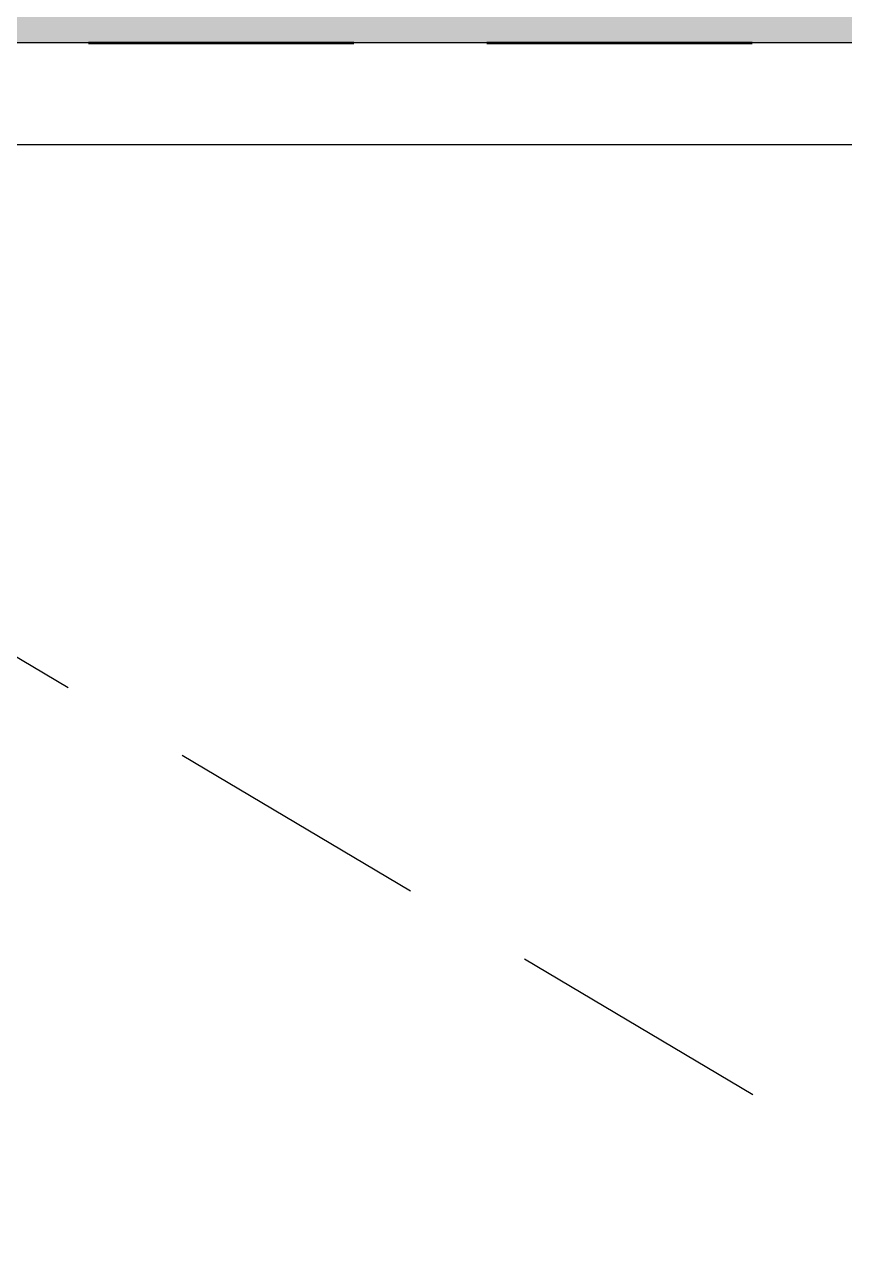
# Model space of a CAD drawing. Header units: inches. Extents: x 50354 to 53215, y -7830 to -6529.
# Drawn here: x 52859.15 to 52866.87, y -6794.29 to -6782.88 of the extents above; entities that cross this region are included whole.
import ezdxf

# ---------------------------------------------------------------- set-up
doc = ezdxf.new("R2010")
doc.units = ezdxf.units.IN
doc.header["$MEASUREMENT"] = 0
doc.linetypes.add('DASHED', pattern=[0.75, 0.5, -0.25])
doc.linetypes.add('DASHED2', pattern=[0.375, 0.25, -0.125])
for name, color, linetype in [('A-ST-02 HATCH', 7, 'Continuous'), ('BEAM', 6, 'DASHED'), ('ELETRICAL', 6, 'Continuous')]:
    doc.layers.add(name, color=color, linetype=linetype)
doc.layers.add('FUNITURE', color=7, linetype='Continuous', lineweight=15, true_color=0x7d7673)
doc.layers.add('wall', color=7, linetype='Continuous', lineweight=30)

msp = doc.modelspace()

# ---------------------------------------------------------------- hatches: boundary and pattern name
at = {"layer": 'A-ST-02 HATCH', "ltscale": 5, "true_color": 0x636466, "transparency": 33554687}
h = msp.add_hatch(color=251, dxfattribs=at)
h.dxf.hatch_style = 1
h.paths.add_polyline_path([(52974.50219, -6622.55013), (53028.50219, -6622.55013), (53028.50219, -6646.55013), (53033.00219, -6646.55013), (53033.00219, -6618.05013), (52911.50219, -6618.05013), (52911.50219, -6646.55013), (52916.00219, -6646.55013), (52916.00219, -6622.55013), (52970.00219, -6622.55013), (52970.00219, -6783.05013), (52974.50219, -6783.05013)])
h.paths.add_polyline_path([(53177.50219, -6939.55013), (53173.00219, -6939.55013), (53173.00219, -7070.05013), (53023.00219, -7070.05013), (53023.00219, -7079.05013), (53177.50219, -7079.05013)])
h.paths.add_polyline_path([(52981.00219, -6939.55013), (52976.50219, -6939.55013), (52976.50219, -7079.05013), (52981.00219, -7079.05013)])
h.paths.add_polyline_path([(52976.50219, -6992.05013), (52952.50219, -6992.05013), (52952.50219, -6996.55013), (52976.50219, -6996.55013)])
h.paths.add_polyline_path([(52976.50219, -7074.55013), (52952.50219, -7074.55013), (52952.50219, -7079.05013), (52976.50219, -7079.05013)])
h.paths.add_polyline_path([(52896.50219, -6917.55013), (52892.00219, -6917.55013), (52892.00219, -6944.05013), (52946.50219, -6944.05013), (52946.50219, -6939.55013), (52896.50219, -6939.55013)])
h.paths.add_polyline_path([(53057.50219, -6835.55013), (53099.00219, -6835.55013), (53099.00219, -6819.05013), (53094.50219, -6819.05013), (53094.50219, -6831.05013), (53015.00219, -6831.05013), (53015.00219, -6813.05013), (53010.50219, -6813.05013), (53010.50219, -6835.55013), (53053.00219, -6835.55013), (53053.00219, -6944.05013), (53069.50219, -6944.05013), (53069.50219, -6939.55013), (53057.50219, -6939.55013)])
h.paths.add_polyline_path([(52934.00219, -6778.55013), (52929.50219, -6778.55013), (52929.50219, -6831.05013), (52883.00219, -6831.05013), (52883.00219, -6835.55013), (52892.00219, -6835.55013), (52892.00219, -6859.95013), (52896.50219, -6859.95013), (52896.50219, -6835.55013), (52934.00219, -6835.55013)])
h.paths.add_polyline_path([(53099.00219, -6642.05013), (53094.50219, -6642.05013), (53094.50219, -6778.55013), (53010.50219, -6778.55013), (53010.50219, -6783.05013), (53094.50219, -6783.05013), (53094.50219, -6795.05013), (53099.00219, -6795.05013), (53099.00219, -6783.05013)])
h.paths.add_polyline_path([(52845.50219, -6642.05013), (52845.50219, -6831.05013), (52836.50219, -6831.05013), (52836.50219, -6835.55013), (52859.00219, -6835.55013), (52859.00219, -6831.05013), (52850.00219, -6831.05013), (52850.00219, -6783.05013), (52899.50219, -6783.05013), (52899.50219, -6778.55013), (52850.00219, -6778.55013), (52850.00219, -6642.05013)])

# ---------------------------------------------------------------- linework, layer by layer
at = {"layer": 'BEAM', "color": 240, "lineweight": 53, "ltscale": 5, "true_color": 0xed1f24}
msp.add_lwpolyline([(53010.50219, -6783.05013), (53010.50219, -6826.55013), (52852.25219, -6826.55013), (52852.25219, -6783.05013)], close=True, dxfattribs=at)
at = {"layer": 'ELETRICAL', "color": 7, "linetype": 'DASHED2', "ltscale": 10}
msp.add_lwpolyline([(52850.96219, -6784.01013), (52928.54219, -6830.09013)], dxfattribs=at)
at = {"layer": 'FUNITURE', "ltscale": 20}
msp.add_lwpolyline([(52899.50219, -6783.05013), (52850.00219, -6783.05013), (52850.00219, -6820.55013), (52868.75219, -6820.55013), (52868.75219, -6831.05013), (52929.50219, -6831.05013), (52929.50219, -6783.05013)], dxfattribs=at)
at = {"layer": 'FUNITURE', "ltscale": 5}
msp.add_lwpolyline([(52852.25219, -6783.05013), (52928.54219, -6783.05013), (52928.54219, -6826.55013), (52852.25219, -6826.55013)], close=True, dxfattribs=at)
at = {"layer": 'wall', "ltscale": 20}
msp.add_line((52899.50219, -6783.05013), (52850.00219, -6783.05013), dxfattribs=at)
at = {"layer": 'wall', "color": 3}
msp.add_lwpolyline([(52900.14219, -6784.01013), (52850.96219, -6784.01013), (52850.96219, -6819.59013), (52869.71219, -6819.59013), (52869.71219, -6830.09013), (52928.54219, -6830.09013), (52928.54219, -6784.05013)], dxfattribs=at)

doc.saveas('drawing.dxf')
